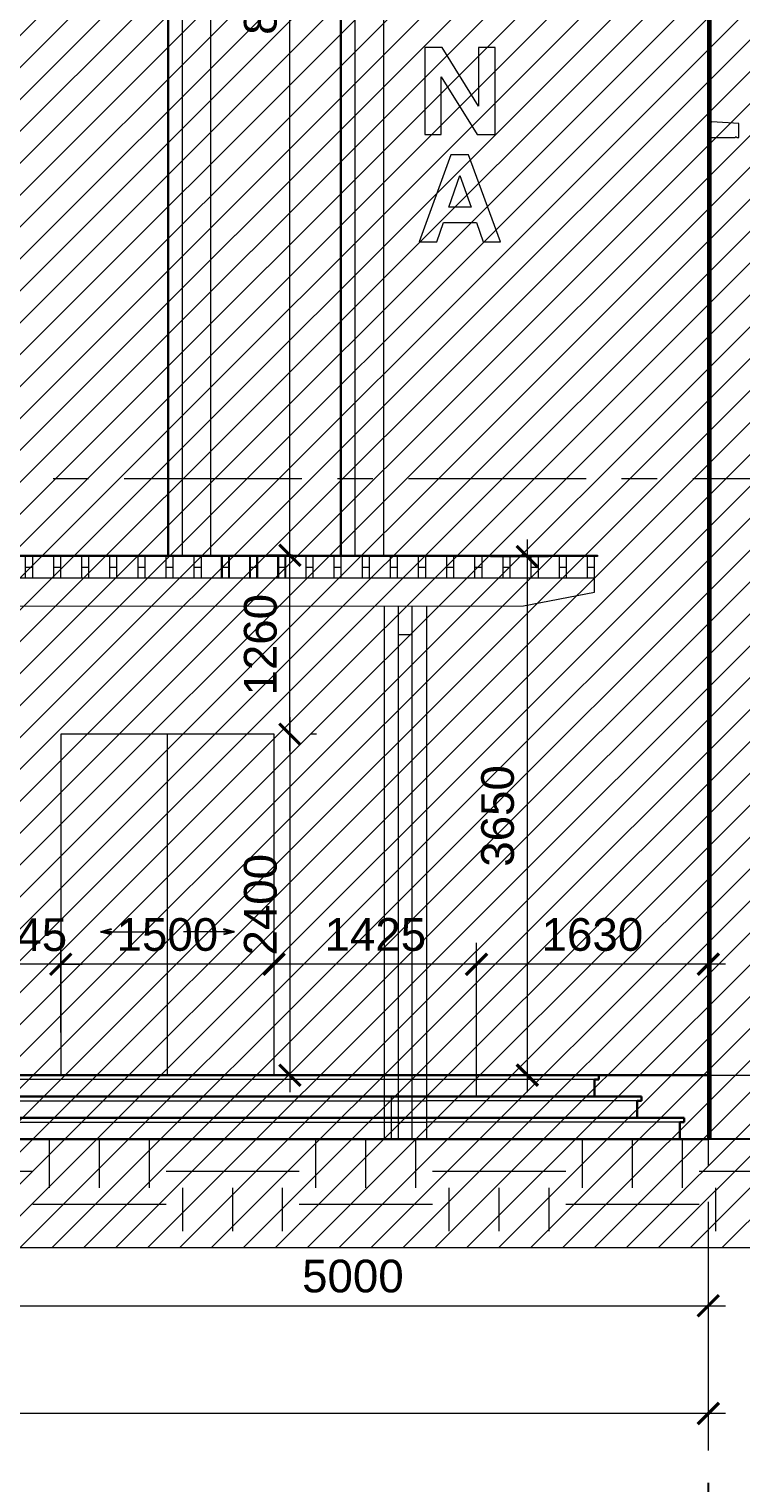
# Model space of a CAD drawing. Header units: millimetres. Extents: x 886808 to 1650903, y -1008069 to 230892.
# Drawn here: x 1047744 to 1052751, y -362080 to -351847 of the extents above; entities that cross this region are included whole.
import ezdxf
from ezdxf.enums import TextEntityAlignment as Align

# ---------------------------------------------------------------- set-up
doc = ezdxf.new("R2010")
doc.units = ezdxf.units.MM
for name, pattern in [('CENTER', [2, 1.25, -0.25, 0.25, -0.25]), ('CENTER2', [28.575, 19.05, -3.175, 3.175, -3.175]), ('CONTINOUS', [0])]:
    doc.linetypes.add(name, pattern=pattern)
doc.layers.get('0').update_dxf_attribs({"lineweight": 0})
for name, color, linetype, lineweight in [('03- Net Cua- 153', 153, 'Continuous', 9), ('8l NET TO', 8, 'Continuous', 9), ('A-DETL-GENF', 92, 'Continuous', 5), ('A-DETL-MEDM', 33, 'Continuous', 25), ('A-FLOR', 192, 'Continuous', 5), ('A-GENM', 13, 'Continuous', 5), ('A-GLAZ', 151, 'Continuous', 5), ('A-Wall', 113, 'Continuous', 30), ('A_Dim', 8, 'Continuous', 5), ('net truc', 250, 'CENTER2', 5), ('Text', 250, 'Continuous', 25)]:
    doc.layers.add(name, color=color, linetype=linetype, lineweight=lineweight)
doc.styles.add('Arial', font='arial.ttf', dxfattribs={"height": 253.361452})
doc.styles.add('TIÊU ĐỀ', font='arial.ttf', dxfattribs={"height": 230})
doc.styles.add('VNI-HELVE', font='')
doc.styles.get('VNI-HELVE').set_extended_font_data('VNI-Helve-Condense')
doc.dimstyles.new('1-100', dxfattribs={"dimtxt": 230, "dimasz": 150, "dimexe": 150, "dimexo": 300, "dimgap": 90, "dimtad": 1, "dimdec": 0, "dimrnd": 5, "dimzin": 0, "dimtxsty": 'TIÊU ĐỀ', "dimblk": 'ARCHTICK', "dimcen": 100, "dimdle": 120, "dimclrd": 256, "dimclre": 256, "dimclrt": 2, "dimadec": 0, "dimazin": 0, "dimtfac": 1, "dimtdec": 0, "dimtix": 1, "dimtmove": 1, "dimatfit": 3, "dimldrblk": 'OPEN30', "dimfxl": 900, "dimtolj": 1, "dimtzin": 0, "dimlwd": 13, "dimlwe": 13, "dimarcsym": 1})
doc.dimstyles.new('1-100 X2', dxfattribs={"dimtxt": 110, "dimasz": 75, "dimexe": 75, "dimexo": 150, "dimgap": 45, "dimtad": 1, "dimdec": 0, "dimrnd": 5, "dimzin": 0, "dimtxsty": 'VNI-HELVE', "dimblk": 'ARCHTICK', "dimcen": 50, "dimdle": 60, "dimclrd": 256, "dimclre": 256, "dimclrt": 2, "dimadec": 0, "dimazin": 0, "dimtfac": 1, "dimtdec": 0, "dimtix": 1, "dimtmove": 1, "dimatfit": 3, "dimldrblk": 'OPEN30', "dimfxl": 900, "dimtolj": 1, "dimtzin": 0, "dimlwd": 13, "dimlwe": 13, "dimarcsym": 1})

# ---------------------------------------------------------------- blocks, each defined once
blk = doc.blocks.new('DAC_AW_Double aluminum sliding window - CỬA SỔ NHÔM KÍNH 2 CÁNH TRƯỢT - _1400X1300_-6485433-MẶT ĐỨNG TRỤC A-H')
at = {"layer": 'A-GLAZ'}
for p, q in [((33215, 6550), (33025, 6560)), ((33215, 6450), (33215, 6550)), ((33015, 6450), (33190, 6450)), ((33200, 6450), (33215, 6450))]:
    blk.add_line(p, q, dxfattribs=at)
for centre, radius, start, end in [((33025, 6570), 10, 180, 270), ((33195, 6450), 5, 0, 180)]:
    blk.add_arc(centre, radius, start, end, dxfattribs=at)
blk = doc.blocks.new('*U91')
at = {"transparency": 33554636}
for p, q in [((0, 7), (0, 4)), ((-7, 0), (-4, 0)), ((7, 0), (4, 0)), ((0, -7), (0, -4))]:
    blk.add_line(p, q, dxfattribs=at)
blk.add_circle((0, 0), 4, dxfattribs=at)
at = {"layer": 'net truc', "color": 4, "linetype": 'CONTINOUS', "ltscale": 0.08, "transparency": 33554636, "const_width": 0.208}
blk.add_lwpolyline([(3.43, -0.02, 0.414214), (0.02, 3.43, 2.414214), (3.43, -0.02, 0.24166)], format="xyb", dxfattribs=at)
at = {"color": 7, "transparency": 33554636, "style": 'Arial', "flags": 8}
blk.add_attdef('DETAIL#', text='', height=3, dxfattribs=at).set_placement((0, 0), align=Align.MIDDLE_CENTER)
blk = doc.blocks.new('*U900')
for p, q in [((0, 7), (0, 4)), ((-7, 0), (-4, 0)), ((7, 0), (4, 0)), ((0, -7), (0, -4))]:
    blk.add_line(p, q)
blk.add_circle((0, 0), 4)
at = {"layer": 'net truc', "color": 4, "linetype": 'CONTINOUS', "ltscale": 0.08, "const_width": 0.208}
blk.add_lwpolyline([(3.43, -0.02, 0.414214), (0.02, 3.43, 2.414214), (3.43, -0.02, 0.24166)], format="xyb", dxfattribs=at)
at = {"color": 7, "style": 'Arial', "flags": 8}
blk.add_attdef('DETAIL#', text='', height=3, dxfattribs=at).set_placement((0, 0), align=Align.MIDDLE_CENTER)
blk = doc.blocks.new('_ArchTick')
at = {"color": 0, "linetype": 'ByBlock', "const_width": 0.15}
blk.add_lwpolyline([(-0.5, -0.5), (0.5, 0.5)], dxfattribs=at)
blk = doc.blocks.new('*D715')
at = {"layer": 'A_Dim', "lineweight": 13, "transparency": 16777216}
for p, q in [((1047522, -360718), (1047522, -360982)), ((1052522, -360718), (1052522, -360982)), ((1047402, -360832), (1052642, -360832))]:
    blk.add_line(p, q, dxfattribs=at)
at = {"layer": 'Defpoints', "color": 0, "transparency": 16777216}
for p in [(1047522, -360418), (1052522, -360418), (1052522, -360832)]:
    blk.add_point(p, dxfattribs=at)
at = {"layer": 'A_Dim', "lineweight": 13, "transparency": 16777216, "xscale": 150, "yscale": 150, "zscale": 150, "rotation": 180}
blk.add_blockref('_ArchTick', (1047522, -360832), dxfattribs=at)
at = {"layer": 'A_Dim', "lineweight": 13, "transparency": 16777216, "xscale": 150, "yscale": 150, "zscale": 150}
blk.add_blockref('_ArchTick', (1052522, -360832), dxfattribs=at)
at = {"layer": 'A_Dim', "color": 2, "transparency": 16777216, "insert": (1050022, -360625), "char_height": 230, "attachment_point": 5, "style": 'TIÊU ĐỀ'}
blk.add_mtext('\\A1;5000', dxfattribs=at)
blk = doc.blocks.new('_Open30')
at = {"color": 0, "linetype": 'ByBlock', "lineweight": -2}
for p, q in [((-1, 0.268), (0, 0)), ((0, 0), (-1, -0.268)), ((0, 0), (-1, 0))]:
    blk.add_line(p, q, dxfattribs=at)
blk = doc.blocks.new('*D716')
at = {"layer": 'A_Dim', "lineweight": 13, "transparency": 16777216}
for p, q in [((1015422, -360718), (1015422, -361741)), ((1052522, -360718), (1052522, -361741)), ((1052642, -361591), (1015302, -361591))]:
    blk.add_line(p, q, dxfattribs=at)
at = {"layer": 'Defpoints', "color": 0, "transparency": 16777216}
for p in [(1015422, -360418), (1052522, -360418), (1015422, -361591)]:
    blk.add_point(p, dxfattribs=at)
at = {"layer": 'A_Dim', "lineweight": 13, "transparency": 16777216, "xscale": 150, "yscale": 150, "zscale": 150, "rotation": 180}
blk.add_blockref('_ArchTick', (1015422, -361591), dxfattribs=at)
at = {"layer": 'A_Dim', "lineweight": 13, "transparency": 16777216, "xscale": 150, "yscale": 150, "zscale": 150}
blk.add_blockref('_ArchTick', (1052522, -361591), dxfattribs=at)
at = {"layer": 'A_Dim', "color": 2, "transparency": 16777216, "insert": (1033972, -361384), "char_height": 230, "attachment_point": 5, "style": 'TIÊU ĐỀ'}
blk.add_mtext('\\A1;37100', dxfattribs=at)
blk = doc.blocks.new('*D676')
at = {"layer": 'A_Dim', "lineweight": 13, "transparency": 16777216}
for p, q in [((1050892, -359360), (1050892, -358279)), ((1052522, -359360), (1052522, -358279)), ((1052642, -358429), (1050772, -358429))]:
    blk.add_line(p, q, dxfattribs=at)
at = {"layer": 'Defpoints', "color": 0, "transparency": 16777216}
for p in [(1050892, -358429), (1050892, -359660), (1052522, -359660)]:
    blk.add_point(p, dxfattribs=at)
at = {"layer": 'A_Dim', "lineweight": 13, "transparency": 16777216, "xscale": 150, "yscale": 150, "zscale": 150, "rotation": 180}
blk.add_blockref('_ArchTick', (1050892, -358429), dxfattribs=at)
at = {"layer": 'A_Dim', "lineweight": 13, "transparency": 16777216, "xscale": 150, "yscale": 150, "zscale": 150}
blk.add_blockref('_ArchTick', (1052522, -358429), dxfattribs=at)
at = {"layer": 'A_Dim', "color": 2, "transparency": 16777216, "insert": (1051707, -358221), "char_height": 230, "attachment_point": 5, "style": 'TIÊU ĐỀ'}
blk.add_mtext('\\A1;1630', dxfattribs=at)
blk = doc.blocks.new('*D677')
at = {"layer": 'A_Dim', "lineweight": 13, "transparency": 16777216}
for p, q in [((1049579, -355670), (1049579, -347390)), ((1049637, -347510), (1049429, -347510)), ((1049596, -355550), (1049429, -355550))]:
    blk.add_line(p, q, dxfattribs=at)
at = {"layer": 'Defpoints', "color": 0, "transparency": 16777216}
for p in [(1049579, -347510), (1049937, -347510), (1049896, -355550)]:
    blk.add_point(p, dxfattribs=at)
at = {"layer": 'A_Dim', "lineweight": 13, "transparency": 16777216, "xscale": 150, "yscale": 150, "zscale": 150}
for p, rotation in [((1049579, -347510), 90), ((1049579, -355550), 270)]:
    blk.add_blockref('_ArchTick', p, dxfattribs=dict(at, rotation=rotation))
at = {"layer": 'A_Dim', "color": 2, "transparency": 16777216, "insert": (1049372, -351530), "char_height": 230, "attachment_point": 5, "rotation": 90, "style": 'TIÊU ĐỀ'}
blk.add_mtext('\\A1;8040', dxfattribs=at)
blk = doc.blocks.new('*D649')
at = {"layer": 'A_Dim', "lineweight": 13, "transparency": 16777216}
for p, q in [((1049579, -356690), (1049579, -359330)), ((1049767, -356810), (1049729, -356810)), ((1049767, -359210), (1049729, -359210))]:
    blk.add_line(p, q, dxfattribs=at)
at = {"layer": 'Defpoints', "color": 0, "transparency": 16777216}
for p in [(1049467, -356810), (1049467, -359210), (1049579, -359210)]:
    blk.add_point(p, dxfattribs=at)
at = {"layer": 'A_Dim', "lineweight": 13, "transparency": 16777216, "xscale": 150, "yscale": 150, "zscale": 150}
for p, rotation in [((1049579, -356810), 90), ((1049579, -359210), 270)]:
    blk.add_blockref('_ArchTick', p, dxfattribs=dict(at, rotation=rotation))
at = {"layer": 'A_Dim', "color": 2, "transparency": 16777216, "insert": (1049372, -358010), "char_height": 230, "attachment_point": 5, "rotation": 90, "style": 'TIÊU ĐỀ'}
blk.add_mtext('\\A1;2400', dxfattribs=at)
blk = doc.blocks.new('*D650')
at = {"layer": 'A_Dim', "lineweight": 13, "transparency": 16777216}
for p, q in [((1049467, -358910), (1049467, -358279)), ((1050892, -359360), (1050892, -358279)), ((1051012, -358429), (1049347, -358429))]:
    blk.add_line(p, q, dxfattribs=at)
at = {"layer": 'Defpoints', "color": 0, "transparency": 16777216}
for p in [(1049467, -358429), (1049467, -359210), (1050892, -359660)]:
    blk.add_point(p, dxfattribs=at)
at = {"layer": 'A_Dim', "lineweight": 13, "transparency": 16777216, "xscale": 150, "yscale": 150, "zscale": 150, "rotation": 180}
blk.add_blockref('_ArchTick', (1049467, -358429), dxfattribs=at)
at = {"layer": 'A_Dim', "lineweight": 13, "transparency": 16777216, "xscale": 150, "yscale": 150, "zscale": 150}
blk.add_blockref('_ArchTick', (1050892, -358429), dxfattribs=at)
at = {"layer": 'A_Dim', "color": 2, "transparency": 16777216, "insert": (1050180, -358221), "char_height": 230, "attachment_point": 5, "style": 'TIÊU ĐỀ'}
blk.add_mtext('\\A1;1425', dxfattribs=at)
blk = doc.blocks.new('*D651')
at = {"layer": 'A_Dim', "lineweight": 13, "transparency": 16777216}
for p, q in [((1047967, -358910), (1047967, -358279)), ((1049467, -358910), (1049467, -358279)), ((1049587, -358429), (1047847, -358429))]:
    blk.add_line(p, q, dxfattribs=at)
at = {"layer": 'Defpoints', "color": 0, "transparency": 16777216}
for p in [(1047967, -358429), (1047967, -359210), (1049467, -359210)]:
    blk.add_point(p, dxfattribs=at)
at = {"layer": 'A_Dim', "lineweight": 13, "transparency": 16777216, "xscale": 150, "yscale": 150, "zscale": 150, "rotation": 180}
blk.add_blockref('_ArchTick', (1047967, -358429), dxfattribs=at)
at = {"layer": 'A_Dim', "lineweight": 13, "transparency": 16777216, "xscale": 150, "yscale": 150, "zscale": 150}
blk.add_blockref('_ArchTick', (1049467, -358429), dxfattribs=at)
at = {"layer": 'A_Dim', "color": 2, "transparency": 16777216, "insert": (1048717, -358221), "char_height": 230, "attachment_point": 5, "style": 'TIÊU ĐỀ'}
blk.add_mtext('\\A1;1500', dxfattribs=at)
blk = doc.blocks.new('*D652')
at = {"layer": 'A_Dim', "lineweight": 13, "transparency": 16777216}
for p, q in [((1047522, -358910), (1047522, -358279)), ((1047967, -358910), (1047967, -358279)), ((1047522, -358429), (1047372, -358429)), ((1047967, -358429), (1047522, -358429)), ((1047967, -358429), (1048117, -358429))]:
    blk.add_line(p, q, dxfattribs=at)
at = {"layer": 'Defpoints', "color": 0, "transparency": 16777216}
for p in [(1047522, -358429), (1047522, -359210), (1047967, -359210)]:
    blk.add_point(p, dxfattribs=at)
at = {"layer": 'A_Dim', "lineweight": 13, "transparency": 16777216, "xscale": 150, "yscale": 150, "zscale": 150}
blk.add_blockref('_ArchTick', (1047522, -358429), dxfattribs=at)
at = {"layer": 'A_Dim', "lineweight": 13, "transparency": 16777216, "xscale": 150, "yscale": 150, "zscale": 150, "rotation": 180}
blk.add_blockref('_ArchTick', (1047967, -358429), dxfattribs=at)
at = {"layer": 'A_Dim', "color": 2, "transparency": 16777216, "insert": (1047744, -358222), "char_height": 230, "attachment_point": 5, "style": 'TIÊU ĐỀ'}
blk.add_mtext('\\A1;445', dxfattribs=at)
blk = doc.blocks.new('A$C2FDF6C1A')
at = {"layer": 'A_Dim', "transparency": 33554636}
for p, q in [((20, 3850), (20, 4100)), ((70, 3950), (70, 4100)), ((218, 3950), (218, 4100)), ((268, 3950), (268, 4100)), ((416, 3950), (416, 4100)), ((466, 3950), (466, 4100)), ((614, 3950), (614, 4100)), ((664, 3950), (664, 4100)), ((812, 3950), (812, 4100)), ((862, 3950), (862, 4100)), ((1010, 3950), (1010, 4100)), ((1060, 3950), (1060, 4100)), ((1208, 3950), (1208, 4100)), ((1258, 3950), (1258, 4100)), ((1406, 3950), (1406, 4100)), ((1456, 3950), (1456, 4100)), ((1604, 3950), (1604, 4100)), ((1654, 3950), (1654, 4100)), ((1802, 3950), (1802, 4100)), ((1852, 3950), (1852, 4100)), ((2000, 3950), (2000, 4100)), ((2050, 3950), (2050, 4100)), ((2198, 3950), (2198, 4100)), ((2248, 3950), (2248, 4100)), ((2396, 3950), (2396, 4100)), ((2446, 3950), (2446, 4100)), ((2594, 3950), (2594, 4100)), ((2644, 3950), (2644, 4100)), ((2791, 3950), (2791, 4100)), ((2841, 3950), (2841, 4100)), ((2989, 3950), (2989, 4100)), ((3039, 3950), (3039, 4100)), ((3187, 3950), (3187, 4100)), ((3237, 3950), (3237, 4100)), ((3385, 3950), (3385, 4100)), ((3435, 3950), (3435, 4100)), ((3577, 3950), (3577, 4100)), ((3583, 3950), (3583, 4100)), ((3627, 3950), (3627, 4100)), ((3633, 3950), (3633, 4100)), ((3775, 3950), (3775, 4100)), ((3781, 3950), (3781, 4100)), ((3825, 3950), (3825, 4100)), ((3831, 3950), (3831, 4100)), ((3973, 3950), (3973, 4100)), ((3979, 3950), (3979, 4100)), ((4023, 3950), (4023, 4100)), ((4029, 3950), (4029, 4100)), ((4171, 3950), (4171, 4100)), ((4221, 3950), (4221, 4100)), ((4369, 3950), (4369, 4100)), ((4419, 3950), (4419, 4100)), ((4567, 3950), (4567, 4100)), ((4617, 3950), (4617, 4100)), ((4765, 3950), (4765, 4100)), ((4815, 3950), (4815, 4100)), ((4963, 3950), (4963, 4100)), ((5013, 3950), (5013, 4100)), ((5161, 3950), (5161, 4100)), ((5211, 3950), (5211, 4100)), ((5359, 3950), (5359, 4100)), ((5409, 3950), (5409, 4100)), ((5557, 3950), (5557, 4100)), ((5607, 3950), (5607, 4100)), ((5755, 3950), (5755, 4100)), ((5805, 3950), (5805, 4100)), ((5953, 3950), (5953, 4100)), ((6003, 3950), (6003, 4100)), ((6151, 3950), (6151, 4100)), ((6201, 3850), (6201, 4100)), ((20, 4025), (70, 4025)), ((218, 4025), (268, 4025)), ((416, 4025), (466, 4025)), ((614, 4025), (664, 4025)), ((812, 4025), (862, 4025)), ((1010, 4025), (1060, 4025)), ((1208, 4025), (1258, 4025)), ((1406, 4025), (1456, 4025)), ((1604, 4025), (1654, 4025)), ((1802, 4025), (1852, 4025)), ((1916, 4090), (1916, 3950)), ((2000, 4025), (2050, 4025)), ((2198, 4025), (2248, 4025)), ((2396, 4025), (2446, 4025)), ((2594, 4025), (2644, 4025)), ((2791, 4025), (2841, 4025)), ((2989, 4025), (3039, 4025)), ((3187, 4025), (3237, 4025)), ((3385, 4025), (3435, 4025)), ((3577, 4025), (3627, 4025)), ((3583, 4025), (3633, 4025)), ((3775, 4025), (3825, 4025)), ((3781, 4025), (3831, 4025)), ((3973, 4025), (4023, 4025)), ((3979, 4025), (4029, 4025)), ((4171, 4025), (4221, 4025)), ((4369, 4025), (4419, 4025)), ((4567, 4025), (4617, 4025)), ((4765, 4025), (4815, 4025)), ((4963, 4025), (5013, 4025)), ((5161, 4025), (5211, 4025)), ((5359, 4025), (5409, 4025)), ((5557, 4025), (5607, 4025)), ((5755, 4025), (5805, 4025)), ((5953, 4025), (6003, 4025)), ((6151, 4025), (6201, 4025)), ((20, 3950), (6201, 3950)), ((520, 3750), (20, 3850)), ((5701, 3753), (6201, 3850)), ((520, 3750), (5701, 3753)), ((1202, 3751), (1202, 0)), ((1302, 0), (1302, 3751)), ((1398, 3751), (1400, 0)), ((1500, 0), (1500, 3751)), ((4720, 3752), (4720, 0)), ((4820, 3752), (4820, 0)), ((4918, 0), (4918, 3752)), ((5018, 3752), (5018, 0)), ((1302, 3550), (1398, 3550)), ((4918, 3550), (4820, 3550))]:
    blk.add_line(p, q, dxfattribs=at)
blk.add_lwpolyline([(0, 4110), (6221, 4110), (6221, 4100), (0, 4100)], close=True, dxfattribs=at)
blk = doc.blocks.new('A$C54E71AF6')
at = {"layer": 'A-Wall', "transparency": 33554636}
for p, q in [((6877, 450), (26495, 450)), ((26495, 450), (28477, 450)), ((27677, 300), (27677, 420)), ((27677, 420), (27707, 420)), ((27707, 420), (27707, 450)), ((13677, 300), (26495, 300)), ((28007, 300), (26495, 300)), ((27977, 150), (27977, 270)), ((27977, 270), (28007, 270)), ((28007, 270), (28007, 300)), ((13677, 150), (26495, 150)), ((28307, 150), (26495, 150)), ((28277, 0), (28277, 120)), ((28277, 120), (28307, 120)), ((28307, 120), (28307, 150)), ((6877, 0), (28277, 0))]:
    blk.add_line(p, q, dxfattribs=at)
at = {"layer": 'A_Dim', "transparency": 33554534}
for p, q in [((26495, 420), (13677, 420)), ((27707, 420), (26495, 420)), ((13677, 270), (26495, 270)), ((28007, 270), (26495, 270)), ((13677, 120), (26495, 120)), ((28307, 120), (26495, 120))]:
    blk.add_line(p, q, dxfattribs=at)
blk = doc.blocks.new('*D647')
at = {"layer": 'A_Dim', "lineweight": 13, "transparency": 16777216}
for p, q in [((1051249, -355440), (1051249, -359330)), ((1050989, -355560), (1051399, -355560)), ((1051045, -359210), (1051099, -359210))]:
    blk.add_line(p, q, dxfattribs=at)
at = {"layer": 'Defpoints', "color": 0, "transparency": 16777216}
for p in [(1050689, -355560), (1051249, -359210), (1051345, -359210)]:
    blk.add_point(p, dxfattribs=at)
at = {"layer": 'A_Dim', "lineweight": 13, "transparency": 16777216, "xscale": 150, "yscale": 150, "zscale": 150}
for p, rotation in [((1051249, -355560), 90), ((1051249, -359210), 270)]:
    blk.add_blockref('_ArchTick', p, dxfattribs=dict(at, rotation=rotation))
at = {"layer": 'A_Dim', "color": 2, "transparency": 16777216, "insert": (1051041, -357385), "char_height": 230, "attachment_point": 5, "rotation": 90, "style": 'TIÊU ĐỀ'}
blk.add_mtext('\\A1;3650', dxfattribs=at)
blk = doc.blocks.new('*D648')
at = {"layer": 'A_Dim', "lineweight": 13, "transparency": 16777216}
for p, q in [((1049579, -356930), (1049579, -355430)), ((1049440, -355550), (1049429, -355550)), ((1049767, -356810), (1049729, -356810))]:
    blk.add_line(p, q, dxfattribs=at)
at = {"layer": 'Defpoints', "color": 0, "transparency": 16777216}
for p in [(1049579, -355550), (1049740, -355550), (1049467, -356810)]:
    blk.add_point(p, dxfattribs=at)
at = {"layer": 'A_Dim', "lineweight": 13, "transparency": 16777216, "xscale": 150, "yscale": 150, "zscale": 150}
for p, rotation in [((1049579, -355550), 90), ((1049579, -356810), 270)]:
    blk.add_blockref('_ArchTick', p, dxfattribs=dict(at, rotation=rotation))
at = {"layer": 'A_Dim', "color": 2, "transparency": 16777216, "insert": (1049372, -356180), "char_height": 230, "attachment_point": 5, "rotation": 90, "style": 'TIÊU ĐỀ'}
blk.add_mtext('\\A1;1260', dxfattribs=at)

msp = doc.modelspace()

# ---------------------------------------------------------------- hatches: boundary and pattern name
at = {"layer": 'A-DETL-GENF', "transparency": 33554636}
h = msp.add_hatch(dxfattribs=at)
h.set_pattern_fill('FP_18', color=27, style=0, pattern_type=2)
h.set_pattern_definition([(0, (1035581.7, -358010.1), (937.5, 937.5), [937.5, -937.5]), (0, (1035581.7, -357658.5), (937.5, 937.5), [937.5, -937.5]), (0, (1035581.7, -357307), (937.5, 937.5), [937.5, -937.5]), (90, (1035698.9, -357189.8), (-937.5, 937.5), [937.5, -937.5]), (90, (1036050.4, -357189.8), (-937.5, 937.5), [937.5, -937.5]), (90, (1036402, -357189.8), (-937.5, 937.5), [937.5, -937.5])])
h.paths.add_polyline_path([(1024145.4, -360308), (1054307.7, -360308), (1054307.7, -359660.1), (1013171.8, -359660.1), (1013171.8, -360308), (1021979.7, -360308)], flags=0)
at = {"layer": 'A_Dim', "transparency": 33554457}
h = msp.add_hatch(dxfattribs=at)
h.set_pattern_fill('ANSI31', color=256, scale=50)
h.paths.add_polyline_path([(1057771.5, -351410.1), (1012052.5, -351410.1), (1012052.5, -360423), (1057771.5, -360423)])

# ---------------------------------------------------------------- linework, layer by layer
at = {"layer": '03- Net Cua- 153', "linetype": 'Continuous', "transparency": 33554636}
msp.add_lwpolyline([(1047966.8, -359210.1), (1049467.3, -359210.1), (1049467.3, -356810.1), (1047966.8, -356810.1)], close=True, dxfattribs=at)
at = {"layer": '8l NET TO', "color": 251, "linetype": 'CENTER', "ltscale": 1000, "true_color": 0x636466, "transparency": 33554636}
for p, q in [((1052521.8, -344100.9), (1052521.8, -362079.6)), ((1014412.5, -355010.1), (1058473.3, -355010.1)), ((1014412.5, -359210.1), (1058473.3, -359210.1)), ((1014412.5, -359660.1), (1056568.3, -359660.1))]:
    msp.add_line(p, q, dxfattribs=at)
at = {"layer": 'A-DETL-MEDM', "transparency": 33554636}
msp.add_line((1054100.4, -359660.1), (1013171.8, -359660.1), dxfattribs=at)
at = {"layer": 'A-FLOR', "transparency": 33554636}
msp.add_line((1050292.5, -359660.1), (1050292.5, -359360.1), dxfattribs=at)
at = {"layer": 'A-GENM', "transparency": 33554636}
for p, q in [((1050649.2, -351976.5), (1050527, -351976.5)), ((1050527, -351976.5), (1050527, -352588.6)), ((1050906, -352388.5), (1050649.2, -351976.5)), ((1051022.6, -351976.5), (1050906, -351976.5)), ((1050906, -351976.5), (1050906, -352388.5)), ((1051022.6, -352588.6), (1051022.6, -351976.5)), ((1050643.6, -352588.6), (1050643.6, -352182.7)), ((1050643.6, -352182.7), (1050896.5, -352588.6)), ((1050527, -352588.6), (1050643.6, -352588.6)), ((1050896.5, -352588.6), (1051022.6, -352588.6)), ((1050711.6, -352732), (1050488.1, -353344.1)), ((1050835.8, -352732), (1050711.6, -352732)), ((1051061.4, -353344.1), (1050835.8, -352732)), ((1050697.1, -353101.2), (1050774.8, -352877.7)), ((1050774.8, -352877.7), (1050853.6, -353101.2)), ((1050853.6, -353101.2), (1050697.1, -353101.2)), ((1050612.3, -353344.1), (1050659.7, -353208.1)), ((1050659.7, -353208.1), (1050890.9, -353208.1)), ((1050890.9, -353208.1), (1050938.9, -353344.1)), ((1050488.1, -353344.1), (1050612.3, -353344.1)), ((1050938.9, -353344.1), (1051061.4, -353344.1))]:
    msp.add_line(p, q, dxfattribs=at)
at = {"layer": 'A-Wall', "transparency": 33554636}
for p, q in [((1048721.8, -344910.1), (1048721.8, -355550.1)), ((1049936.8, -345710.1), (1049936.8, -355550.1)), ((1052536.8, -359660.1), (1052536.8, -345710.1)), ((1050292.5, -359210.1), (1019562.4, -359210.1))]:
    msp.add_line(p, q, dxfattribs=at)
msp.add_lwpolyline([(1019521.9, -346208.1, 0.0557285), (1025171.7, -347010.1, 0.1028337), (1033590.5, -345209.6, -0.2994602), (1047437, -345998.3), (1048721.8, -346010.1), (1048721.8, -344910.1), (1051321.8, -344910.1), (1051321.8, -345710.1), (1052521.8, -345710.1), (1052521.8, -359210.1), (1052521.8, -359660.1), (1052321.8, -359660.1)], format="xyb", dxfattribs=at)
at = {"layer": 'A_Dim', "transparency": 33554534}
for p, q in [((1048821.8, -344910.1), (1048821.8, -355550.1)), ((1049021.8, -355550.1), (1049021.8, -344910.1)), ((1050036.8, -355550.1), (1050036.8, -345710.1)), ((1050236.8, -345710.1), (1050236.8, -355550.1))]:
    msp.add_line(p, q, dxfattribs=at)
at = {"layer": 'A_Dim', "transparency": 33554636}
msp.add_line((1048717.1, -359210.1), (1048717.1, -356810.1), dxfattribs=at)
at = {"layer": 'A_Dim'}
msp.add_lwpolyline([(1057771.5, -351410.1), (1012052.5, -351410.1), (1012052.5, -360423), (1057771.5, -360423)], close=True, dxfattribs=at)

# ---------------------------------------------------------------- block references
at = {"layer": 'A-GLAZ', "transparency": 33554636}
msp.add_blockref('DAC_AW_Double aluminum sliding window - CỬA SỔ NHÔM KÍNH 2 CÁNH TRƯỢT - _1400X1300_-6485433-MẶT ĐỨNG TRỤC A-H', (1019521.8, -359060.1), dxfattribs=at)
at = {"layer": 'A_Dim', "transparency": 33554636}
for name, p in [('A$C2FDF6C1A', (1045521.5, -359660.1)), ('A$C54E71AF6', (1024045, -359660.1))]:
    msp.add_blockref(name, p, dxfattribs=at)
at = {"layer": 'Text', "transparency": 33554636, "xscale": 94.41941626506186, "yscale": 94.41941626506186, "zscale": 94.41941626506186, "rotation": 270}
msp.add_blockref('*U900', (1047521.8, -362740.6), dxfattribs=at).add_auto_attribs({'DETAIL#': 'F'})
at = {"layer": 'Text', "transparency": 33554636}
ref = msp.add_blockref('*U91', (1052521.8, -362740.6), dxfattribs=dict(at, xscale=94.41941626506186, yscale=94.41941626506186, zscale=94.41941626506186, rotation=270))
ref.add_attrib('DETAIL#', 'G', dxfattribs={"layer": '0', "color": 7, "height": 283.3, "rotation": 270, "style": 'Arial', "flags": 8}).set_placement((1052521.8, -362740.6), align=Align.MIDDLE_CENTER)

# ---------------------------------------------------------------- dimensions: what is measured, and where the dimension line sits
at = {"layer": 'A_Dim', "transparency": 33554636}
dim = msp.add_linear_dim(base=(1049579.1, -347510.1), p1=(1049896.2, -355550.1), p2=(1049936.8, -347510.1), angle=90, dimstyle='1-100', override={"dimscale": 1}, dxfattribs=at)
dim.commit()
dim.dimension.update_dxf_attribs({"geometry": '*D677', "text_midpoint": (1049371.6, -351530.1)})
for base, p1, p2, picture, middle in [((1049579.1, -355550.1), (1049467.3, -356810.1), (1049739.8, -355550.1), '*D648', (1049371.6, -356180.1)), ((1051248.8, -359210.1), (1050688.5, -355560.1), (1051345.2, -359210.1), '*D647', (1051041.3, -357385.1)), ((1049579.1, -359210.1), (1049467.3, -356810.1), (1049467.3, -359210.1), '*D649', (1049371.6, -358010.1))]:
    dim = msp.add_linear_dim(base=base, p1=p1, p2=p2, angle=90, dimstyle='1-100', dxfattribs=at)
    dim.commit()
    dim.dimension.update_dxf_attribs({"geometry": picture, "text_midpoint": middle})
for base, p1, p2, picture, middle in [((1047521.8, -358428.7), (1047966.8, -359210.1), (1047521.8, -359210.1), '*D652', (1047744.3, -358221.8)), ((1047966.8251, -358428.7272), (1049467.2933, -359210.0876), (1047966.8251, -359210.0876), '*D651', (1048717.0592, -358221.2954)), ((1049467.3, -358428.7), (1050892.5, -359660.1), (1049467.3, -359210.1), '*D650', (1050179.9, -358221.3))]:
    dim = msp.add_linear_dim(base=base, p1=p1, p2=p2, dimstyle='1-100', dxfattribs=at)
    dim.commit()
    dim.dimension.update_dxf_attribs({"geometry": picture, "text_midpoint": middle})
for base, p1, p2, picture, middle in [((1050892.5, -358428.7), (1052521.8, -359660.1), (1050892.5, -359660.1), '*D676', (1051707.1, -358221.2)), ((1015421.8, -361591.5), (1052521.8, -360418.1), (1015421.8, -360418.1), '*D716', (1033971.8, -361383.9)), ((1052521.8, -360832.3), (1047521.8, -360418.1), (1052521.8, -360418.1), '*D715', (1050021.8, -360624.8))]:
    dim = msp.add_linear_dim(base=base, p1=p1, p2=p2, dimstyle='1-100', override={"dimscale": 1}, dxfattribs=at)
    dim.commit()
    dim.dimension.update_dxf_attribs({"geometry": picture, "text_midpoint": middle})

# ---------------------------------------------------------------- leaders
for points in [[(1048247.7, -358199.8), (1048603.2, -358199.8)], [(1049186.4, -358199.8), (1048830.9, -358199.8)]]:
    msp.add_leader(points, dimstyle='1-100 X2', override={"dimgap": 45, "dimtad": 0}, dxfattribs=at)

doc.saveas('drawing.dxf')
